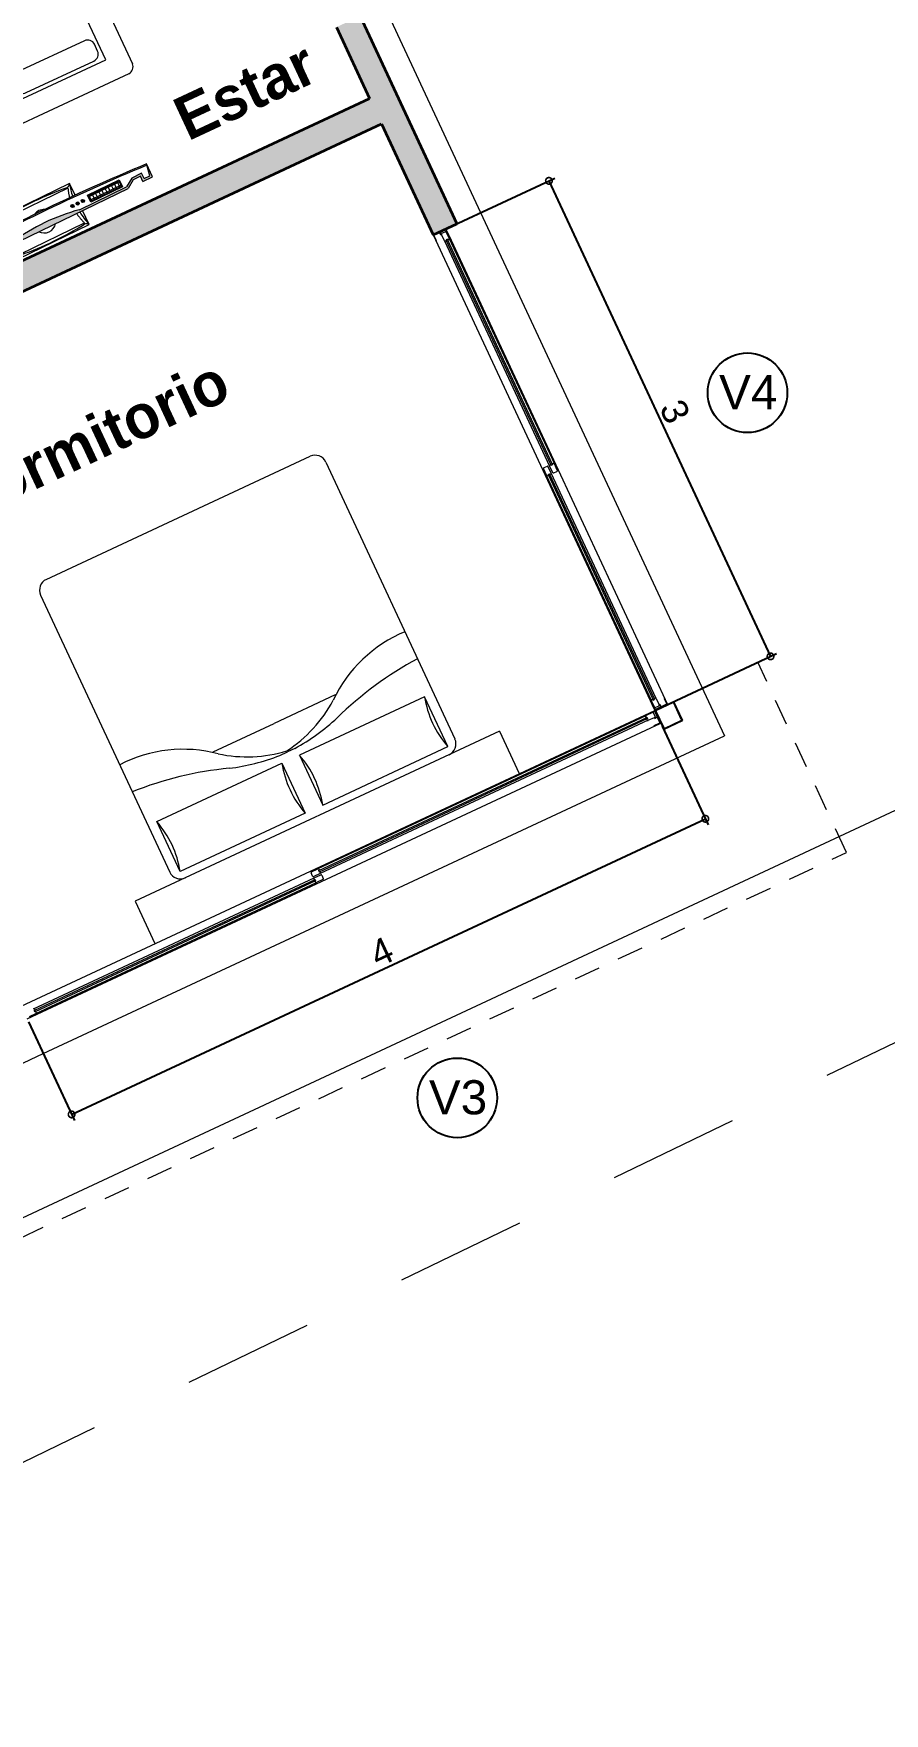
# Model space of a CAD drawing. Header units: millimetres. Extents: x 110427 to 125914, y 76277 to 76441.
# Drawn here: x 114002.28 to 114007.15, y 76324.12 to 76333.73 of the extents above; entities that cross this region are included whole.
import ezdxf

# ---------------------------------------------------------------- set-up
doc = ezdxf.new("R2010")
doc.units = ezdxf.units.MM
doc.linetypes.add('HIDDEN2', pattern=[4.7625, 3.175, -1.5875])
doc.linetypes.add('JIS_02_0.7', pattern=[1.35, 0.75, -0.6])
for name, color, linetype, lineweight in [('0.15', 6, 'Continuous', 15), ('04_CIVIL A CONSTRUIR', 250, 'Continuous', 35), ('07_CIVIL VISTAS MEDIA', 143, 'Continuous', 9), ('09_CIVIL PROYECCIONES', 230, 'JIS_02_0.7', 5), ('11_CARPINTERIA Y MOBILIARIO', 141, 'Continuous', 9), ('12_HATCH', 8, 'Continuous', 9), ('12_TEXTOS', 4, 'Continuous', 40)]:
    doc.layers.add(name, color=color, linetype=linetype, lineweight=lineweight)
doc.layers.add('01_SANIT CAÑERIA SECUNDARIA', color=30, linetype='Continuous')
doc.styles.add('JDS1', font='GOTHICB.TTF')
doc.styles.get("Standard").update_dxf_attribs({"font": 'arial.ttf'})
doc.styles.add('Swis721 BT', font='swiss.ttf')
doc.dimstyles.new('ISO-23', dxfattribs={"dimscale": 0.03, "dimtxt": 5, "dimasz": 2.5, "dimexe": 1.25, "dimexo": 0.625, "dimtad": 1, "dimtxsty": 'Swis721 BT', "dimblk": 'DOTSMALL', "dimcen": 2.5, "dimclrt": 150, "dimadec": 0, "dimazin": 0, "dimtfac": 1, "dimtmove": 0, "dimatfit": 3, "dimfxl": 0, "dimarcsym": 0})
pattern_1 = [(0, (-691.6089, -394.825658), (0, 0.02), []), (90, (-691.6089, -394.825658), (-0.02, 1e-18), [])]

# ---------------------------------------------------------------- blocks, each defined once
blk = doc.blocks.new('LCD')
at = {"lineweight": 5, "ltscale": 0.5}
for points in [[(0.2106, -0.1015), (0.5108, -0.1015), (0.559, -0.1347), (0.6213, -0.1347), (0.6213, -0.1015), (0.6574, -0.1015), (0.67, -0.171), (0.67, -0.089), (0.6087, -0.089), (0.6087, -0.1222), (0.5629, -0.1222), (0.5147, -0.089), (-0.5147, -0.089), (-0.5629, -0.1222), (-0.6087, -0.1222), (-0.6087, -0.089), (-0.67, -0.089), (-0.67, -0.171), (-0.6574, -0.1015), (-0.6213, -0.1015), (-0.6213, -0.1347), (-0.559, -0.1347), (-0.5108, -0.1015), (-0.2106, -0.1015, 0.093379)], [(0.67, -0.171), (0.6686, -0.1634, -0.02674), (-0.6686, -0.1634), (-0.67, -0.171, 0.026795)], [(-0.2415, -0.1378, 1), (-0.26, -0.1378, 1)], [(-0.2082, -0.1378, 1), (-0.2266, -0.1378, 1)], [(-0.1748, -0.1378, 1), (-0.1932, -0.1378, 1)]]:
    blk.add_hatch(color=98, dxfattribs=at).paths.add_polyline_path(points)
h = blk.add_hatch(color=98, dxfattribs=at)
h.paths.add_polyline_path([(-0.49, -0.1562), (-0.2879, -0.1562), (-0.2879, -0.1115), (-0.49, -0.1115)])
h.paths.add_polyline_path([(-0.4849, -0.1511), (-0.293, -0.1511), (-0.293, -0.1166), (-0.4849, -0.1166)], flags=16)
h = blk.add_hatch(dxfattribs=at)
h.set_pattern_fill('_USER', color=256, scale=0.02, style=0, double=1, pattern_type=0)
h.set_pattern_definition(pattern_1)
h.paths.add_polyline_path([(-0.4849, -0.1511), (-0.293, -0.1511), (-0.293, -0.1166), (-0.4849, -0.1166)])
h = blk.add_hatch(dxfattribs=at)
h.set_pattern_fill('_USER', color=256, scale=0.02, style=0, double=1, pattern_type=0)
h.set_pattern_definition(pattern_1)
h.paths.add_polyline_path([(0.4849, -0.1166), (0.293, -0.1166), (0.293, -0.1511), (0.4849, -0.1511)])
at = {"lineweight": 18, "ltscale": 0.5}
for p, q in [((0.225, 0), (-0.225, 0)), ((-0.225, 0), (-0.225, -0.089)), ((0.225, -0.089), (0.225, 0)), ((-0.225, -0.187), (-0.225, -0.26)), ((0.225, -0.26), (0.225, -0.187)), ((-0.225, -0.26), (0.225, -0.26))]:
    blk.add_line(p, q, dxfattribs=at)
at = {"ltscale": 0.5}
for p, q in [((-0.6087, -0.089), (-0.67, -0.089)), ((-0.67, -0.089), (-0.67, -0.171)), ((-0.6087, -0.089), (-0.6087, -0.1222)), ((-0.5629, -0.1222), (-0.5147, -0.089)), ((0.5147, -0.089), (-0.5147, -0.089)), ((0.5629, -0.1222), (0.5147, -0.089)), ((0.67, -0.089), (0.6087, -0.089)), ((0.6087, -0.089), (0.6087, -0.1222)), ((0.67, -0.171), (0.67, -0.089)), ((-0.6574, -0.1015), (-0.67, -0.171)), ((-0.6213, -0.1015), (-0.6574, -0.1015)), ((-0.6213, -0.1015), (-0.6213, -0.1347)), ((-0.6213, -0.1347), (-0.559, -0.1347)), ((-0.6087, -0.1222), (-0.5629, -0.1222)), ((-0.559, -0.1347), (-0.5108, -0.1015)), ((-0.2106, -0.1015), (-0.5108, -0.1015)), ((0.2106, -0.1015), (0.5108, -0.1015)), ((0.559, -0.1347), (0.5108, -0.1015)), ((0.6213, -0.1347), (0.559, -0.1347)), ((0.6087, -0.1222), (0.5629, -0.1222)), ((0.6213, -0.1015), (0.6574, -0.1015)), ((0.6213, -0.1015), (0.6213, -0.1347)), ((0.6574, -0.1015), (0.67, -0.171))]:
    blk.add_line(p, q, dxfattribs=at)
at = {"linetype": 'HIDDEN2', "lineweight": 5, "ltscale": 0.5}
for p, q in [((0.205, -0.02), (-0.205, -0.02)), ((-0.205, -0.24), (0.205, -0.24))]:
    blk.add_line(p, q, dxfattribs=at)
at = {"ltscale": 0.5}
for points in [[(-0.49, -0.1115), (-0.2879, -0.1115), (-0.2879, -0.1562), (-0.49, -0.1562)], [(-0.4849, -0.1166), (-0.293, -0.1166), (-0.293, -0.1511), (-0.4849, -0.1511)], [(0.49, -0.1115), (0.2879, -0.1115), (0.2879, -0.1562), (0.49, -0.1562)], [(0.4849, -0.1166), (0.293, -0.1166), (0.293, -0.1511), (0.4849, -0.1511)]]:
    blk.add_lwpolyline(points, close=True, dxfattribs=at)
at = {"lineweight": 5, "ltscale": 0.5}
for centre in [(-0.2508, -0.1378), (-0.2174, -0.1378), (-0.184, -0.1378)]:
    blk.add_circle(centre, 0.00921, dxfattribs=at)
at = {"lineweight": 18, "ltscale": 0.5}
for centre, start, end in [((-0.6375, -0.13), 5.44281, 17.49232), ((0.6375, -0.13), 162.50768, 174.55719), ((-0.6375, -0.13), 342.50768, 352.39559), ((0.6375, -0.13), 187.60441, 197.49232)]:
    blk.add_arc(centre, 0.4325, start, end, dxfattribs=at)
at = {"lineweight": 5, "ltscale": 0.5}
for centre, radius, start, end in [((-0.1996, 0.0159), 0.03, 212.12511, 266.98706), ((0.1996, 0.0159), 0.03, 273.01294, 327.87489), ((0, -1.88), 1.8768, 83.84641, 96.15359), ((0, -0.13), 0.0672, 37.65333, 142.34667), ((0, 1.0163), 1.1375, 259.33047, 280.66953), ((0, -0.13), 0.0672, 241.35434, 298.64566), ((-0.1996, -0.2759), 0.03, 93.01294, 147.87489), ((0, 1.62), 1.8768, 263.84641, 276.15359), ((0.1996, -0.2759), 0.03, 32.12511, 86.98706)]:
    blk.add_arc(centre, radius, start, end, dxfattribs=at)
at = {"linetype": 'HIDDEN2', "lineweight": 5, "ltscale": 0.5}
for centre, radius, start, end in [((-0.4905, -0.13), 0.306, 7.70553, 21.07104), ((0.4968, -0.13), 0.3118, 159.34483, 172.44068), ((-0.4905, -0.13), 0.306, 338.92896, 349.16137), ((0.4968, -0.13), 0.3118, 190.63088, 200.65517)]:
    blk.add_arc(centre, radius, start, end, dxfattribs=at)
at = {"ltscale": 0.5}
for centre, start, end in [((0, 12.3222), 266.93022, 273.06978), ((0, 12.3299), 266.93653, 273.06347)]:
    blk.add_arc(centre, 12.5112, start, end, dxfattribs=at)
blk = doc.blocks.new('_DotSmall')
at = {"color": 0, "linetype": 'ByBlock', "const_width": 0.5}
blk.add_lwpolyline([(-0.0625, 0, 1), (0.0625, 0, 1)], format="xyb", close=True, dxfattribs=at)
blk = doc.blocks.new('*D83')
at = {"layer": '09_CIVIL PROYECCIONES', "color": 0, "linetype": 'ByBlock', "lineweight": -2, "ltscale": 2}
for p, q in [((114005.8773, 76329.7703), (114006.1404, 76329.206)), ((114002.4993, 76327.5496), (114006.1246, 76329.24)), ((114002.2521, 76328.0798), (114002.5152, 76327.5156))]:
    blk.add_line(p, q, dxfattribs=at)
at = {"layer": 'Defpoints', "color": 0, "linetype": 'ByBlock', "ltscale": 2}
for p in [(114005.8694, 76329.7873), (114006.1246, 76329.24), (114002.2442, 76328.0968)]:
    blk.add_point(p, dxfattribs=at)
at = {"layer": '09_CIVIL PROYECCIONES', "color": 0, "linetype": 'ByBlock', "lineweight": -2, "ltscale": 2, "xscale": 0.075, "yscale": 0.075, "zscale": 0.075}
for p, rotation in [((114006.1246, 76329.24), 24.99941188875567), ((114002.4993, 76327.5496), 204.9994118887556)]:
    blk.add_blockref('_DotSmall', p, dxfattribs=dict(at, rotation=rotation))
at = {"layer": '09_CIVIL PROYECCIONES', "color": 150, "linetype": 'ByBlock', "ltscale": 2, "insert": (114004.2723, 76328.4798), "char_height": 0.15, "attachment_point": 5, "rotation": 24.99941, "style": 'Swis721 BT'}
blk.add_mtext('4', dxfattribs=at)
blk = doc.blocks.new('*D84')
at = {"layer": '09_CIVIL PROYECCIONES', "color": 0, "linetype": 'ByBlock', "lineweight": -2, "ltscale": 2}
for p, q in [((114004.6572, 76332.6204), (114005.2638, 76332.9033)), ((114005.2298, 76332.8874), (114006.4976, 76330.1686)), ((114005.925, 76329.9016), (114006.5316, 76330.1845))]:
    blk.add_line(p, q, dxfattribs=at)
at = {"layer": 'Defpoints', "color": 0, "linetype": 'ByBlock', "ltscale": 2}
for p in [(114004.6402, 76332.6125), (114006.4976, 76330.1686), (114005.908, 76329.8937)]:
    blk.add_point(p, dxfattribs=at)
at = {"layer": '09_CIVIL PROYECCIONES', "color": 0, "linetype": 'ByBlock', "lineweight": -2, "ltscale": 2, "xscale": 0.075, "yscale": 0.075, "zscale": 0.075}
for p, rotation in [((114005.2298, 76332.8874), 115.0008319876607), ((114006.4976, 76330.1686), 295.0008319876608)]:
    blk.add_blockref('_DotSmall', p, dxfattribs=dict(at, rotation=rotation))
at = {"layer": '09_CIVIL PROYECCIONES', "color": 150, "linetype": 'ByBlock', "ltscale": 2, "insert": (114005.9506, 76331.5685), "char_height": 0.15, "attachment_point": 5, "rotation": 295.00083, "style": 'Swis721 BT'}
blk.add_mtext('3', dxfattribs=at)

msp = doc.modelspace()

# ---------------------------------------------------------------- hatches: boundary and pattern name
at = {"layer": '12_HATCH'}
h = msp.add_hatch(color=1, dxfattribs=at)
h.dxf.hatch_style = 1
h.paths.add_polyline_path([(114004.15, 76333.8294), (114004.014, 76333.7661), (114004.2043, 76333.3581), (114000.5791, 76331.6676), (114000.448, 76331.9487), (114000.303, 76331.8811), (114000.4974, 76331.4642), (114004.2719, 76333.2131), (114004.5677, 76332.5787), (114004.7037, 76332.6421)])

# ---------------------------------------------------------------- linework, layer by layer
at = {"layer": '0.15'}
msp.add_line((113996.458, 76324.2732), (114015.4542, 76333.1313), dxfattribs=at)
at = {"layer": '01_SANIT CAÑERIA SECUNDARIA', "color": 242}
for centre in [(114006.3657, 76331.6756), (114004.7057, 76327.6441)]:
    msp.add_circle(centre, 0.2277, dxfattribs=at)
at = {"layer": '04_CIVIL A CONSTRUIR'}
for p, q in [((114004.15, 76333.8294), (114004.7037, 76332.6421)), ((114004.0141, 76333.766), (114004.2043, 76333.3581)), ((114000.5791, 76331.6676), (114004.2043, 76333.3581)), ((114000.6376, 76331.5184), (114004.2719, 76333.2131)), ((114004.2719, 76333.2131), (114004.5677, 76332.5787)), ((114004.5677, 76332.5787), (114004.7037, 76332.6421)), ((114004.5677, 76332.5787), (114004.7037, 76332.6421)), ((114004.5677, 76332.5787), (114004.7037, 76332.6421))]:
    msp.add_line(p, q, dxfattribs=at)
at = {"layer": '07_CIVIL VISTAS MEDIA'}
for p, q in [((114004.5873, 76332.5437), (114004.5721, 76332.5763)), ((114004.5726, 76332.5776), (114004.603, 76332.5918)), ((114004.5846, 76332.5424), (114004.5873, 76332.5437)), ((114004.611, 76332.5768), (114004.6043, 76332.5913)), ((114004.6138, 76332.5781), (114004.607, 76332.5926)), ((114004.6075, 76332.5939), (114004.6378, 76332.6081)), ((114004.6138, 76332.5781), (114004.611, 76332.5768)), ((114004.6324, 76332.5447), (114004.6154, 76332.5812)), ((114004.6177, 76332.5876), (114004.6361, 76332.5962)), ((114004.6324, 76332.5447), (114005.2337, 76331.2564)), ((114004.6389, 76332.5423), (114004.6427, 76332.5441)), ((114004.6544, 76332.575), (114004.6392, 76332.6076)), ((114004.6571, 76332.5762), (114004.6402, 76332.6125)), ((114004.6504, 76332.5531), (114004.6416, 76332.5489)), ((114004.6432, 76332.5454), (114004.6416, 76332.5489)), ((114004.6425, 76332.5938), (114004.6596, 76332.5574)), ((114004.65, 76332.5519), (114004.6427, 76332.5485)), ((114005.2433, 76331.2618), (114004.6427, 76332.5485)), ((114005.2505, 76331.2652), (114004.65, 76332.5519)), ((114004.6504, 76332.5531), (114004.652, 76332.5496)), ((114004.6572, 76332.5509), (114004.6534, 76332.5491)), ((114004.6571, 76332.5762), (114004.6544, 76332.575)), ((114004.6571, 76332.5762), (114005.908, 76329.8937)), ((114004.6596, 76332.5574), (114005.2609, 76331.269)), ((114005.1988, 76331.2401), (114005.2158, 76331.2036)), ((114005.2195, 76331.2551), (114005.2012, 76331.2466)), ((114005.8158, 76329.9164), (114005.2158, 76331.2036)), ((114005.2223, 76331.2012), (114005.2262, 76331.203)), ((114005.225, 76331.2079), (114005.2339, 76331.212)), ((114005.225, 76331.2079), (114005.2267, 76331.2044)), ((114005.243, 76331.2163), (114005.226, 76331.2528)), ((114005.2262, 76331.2075), (114005.2334, 76331.2108)), ((114005.2262, 76331.2075), (114005.8258, 76329.9203)), ((114005.2334, 76331.2108), (114005.8331, 76329.9237)), ((114005.2337, 76331.2564), (114005.2507, 76331.2199)), ((114005.2355, 76331.2085), (114005.2339, 76331.212)), ((114005.2361, 76331.2629), (114005.2399, 76331.2647)), ((114005.2407, 76331.2098), (114005.2368, 76331.208)), ((114005.2412, 76331.2642), (114005.2429, 76331.2607)), ((114005.2517, 76331.2648), (114005.2429, 76331.2607)), ((114005.8434, 76329.9275), (114005.243, 76331.2163)), ((114005.2505, 76331.2652), (114005.2433, 76331.2618)), ((114005.2517, 76331.2648), (114005.2501, 76331.2683)), ((114005.2544, 76331.2714), (114005.2506, 76331.2696)), ((114005.2572, 76331.2175), (114005.2756, 76331.2261)), ((114005.2779, 76331.2326), (114005.2609, 76331.269)), ((114005.7995, 76329.8429), (114005.8357, 76329.8598)), ((114005.8007, 76329.8402), (114005.8334, 76329.8554)), ((114005.8332, 76329.8784), (114005.8162, 76329.9148)), ((114005.8186, 76329.9214), (114005.8224, 76329.9231)), ((114005.8187, 76329.896), (114005.8214, 76329.8973)), ((114005.8187, 76329.896), (114005.8356, 76329.8597)), ((114005.8214, 76329.8973), (114005.8366, 76329.8646)), ((114005.8254, 76329.9191), (114005.8238, 76329.9227)), ((114005.8254, 76329.9191), (114005.8342, 76329.9233)), ((114005.8258, 76329.9203), (114005.8331, 76329.9237)), ((114005.8326, 76329.9268), (114005.8342, 76329.9233)), ((114005.8369, 76329.9299), (114005.8331, 76329.9281)), ((114005.8489, 76329.8246), (114005.8347, 76329.8549)), ((114005.8683, 76329.8783), (114005.8379, 76329.8641)), ((114005.8581, 76329.8846), (114005.8397, 76329.876)), ((114005.8434, 76329.9275), (114005.8604, 76329.8911)), ((114005.862, 76329.8941), (114005.8647, 76329.8954)), ((114005.862, 76329.8941), (114005.8688, 76329.8796)), ((114005.8647, 76329.8954), (114005.8715, 76329.8809)), ((114005.9032, 76329.8946), (114005.8728, 76329.8804)), ((114005.8912, 76329.9298), (114005.8885, 76329.9286)), ((114005.8885, 76329.9286), (114005.9037, 76329.8959)), ((114005.8912, 76329.9298), (114005.9081, 76329.8936)), ((114002.2442, 76328.0968), (114005.8694, 76329.7873)), ((114005.7842, 76329.8292), (114003.9079, 76328.954)), ((114003.9134, 76328.9444), (114005.7893, 76329.8197)), ((114003.9167, 76328.9371), (114005.7927, 76329.8125)), ((114005.7981, 76329.8029), (114003.9206, 76328.9268)), ((114005.7831, 76329.8236), (114005.7849, 76329.8197)), ((114005.822, 76329.8471), (114005.7855, 76329.8301)), ((114005.7897, 76329.8209), (114005.7862, 76329.8192)), ((114005.7893, 76329.8197), (114005.7927, 76329.8125)), ((114005.7897, 76329.8209), (114005.7938, 76329.812)), ((114005.7916, 76329.8052), (114005.7899, 76329.8091)), ((114005.7903, 76329.8104), (114005.7938, 76329.812)), ((114005.7981, 76329.8029), (114005.8346, 76329.8199)), ((114005.7995, 76329.8429), (114005.8007, 76329.8402)), ((114005.837, 76329.8264), (114005.8284, 76329.8447)), ((114005.832, 76329.7731), (114005.8646, 76329.7883)), ((114005.8333, 76329.7704), (114005.832, 76329.7731)), ((114005.8333, 76329.7704), (114005.8695, 76329.7873)), ((114005.8339, 76329.8165), (114005.8484, 76329.8232)), ((114005.8339, 76329.8165), (114005.8351, 76329.8138)), ((114005.8351, 76329.8138), (114005.8496, 76329.8205)), ((114005.8651, 76329.7897), (114005.851, 76329.82)), ((114002.2818, 76328.1537), (114003.8877, 76328.9021)), ((114003.8915, 76328.8917), (114002.2872, 76328.1441)), ((114003.8776, 76328.9121), (114003.8691, 76328.9305)), ((114003.8714, 76328.937), (114003.9079, 76328.954)), ((114003.9206, 76328.9268), (114003.8841, 76328.9098)), ((114003.8853, 76328.8956), (114003.8871, 76328.8917)), ((114003.8877, 76328.9021), (114003.9242, 76328.9191)), ((114003.8884, 76328.8913), (114003.892, 76328.8929)), ((114003.8949, 76328.8845), (114003.8915, 76328.8917)), ((114003.8961, 76328.8841), (114003.892, 76328.8929)), ((114003.9369, 76328.8919), (114003.9004, 76328.8749)), ((114003.9122, 76328.9448), (114003.9157, 76328.9464)), ((114003.9122, 76328.9448), (114003.9163, 76328.936)), ((114003.9134, 76328.9444), (114003.9167, 76328.9371)), ((114003.9144, 76328.9516), (114003.9162, 76328.9478)), ((114003.9198, 76328.9376), (114003.9163, 76328.936)), ((114003.923, 76328.9333), (114003.9212, 76328.9371)), ((114003.9307, 76328.9167), (114003.9392, 76328.8984)), ((114003.8949, 76328.8845), (114002.2906, 76328.1369)), ((114002.2945, 76328.1265), (114003.9004, 76328.8749)), ((114003.8939, 76328.8773), (114003.8921, 76328.8811)), ((114003.8961, 76328.8841), (114003.8926, 76328.8824)), ((114002.2579, 76328.1096), (114002.2944, 76328.1265)), ((114002.2896, 76328.1462), (114002.286, 76328.1446)), ((114002.2902, 76328.1357), (114002.286, 76328.1446)), ((114002.2906, 76328.1369), (114002.2872, 76328.1442)), ((114002.2882, 76328.1514), (114002.29, 76328.1475)), ((114002.2902, 76328.1357), (114002.2937, 76328.1374)), ((114002.2968, 76328.1331), (114002.295, 76328.1369))]:
    msp.add_line(p, q, dxfattribs=at)
msp.add_lwpolyline([(114005.8863, 76329.751), (114005.9951, 76329.8017), (114005.9444, 76329.9105), (114005.8356, 76329.8598)], close=True, dxfattribs=at)
msp.add_lwpolyline([(114005.8926, 76329.7589), (114005.985, 76329.802, 0.414214), (114005.9872, 76329.808), (114005.9441, 76329.9004, 0.414214), (114005.9381, 76329.9026), (114005.8457, 76329.8595, 0.414214), (114005.8435, 76329.8535), (114005.8866, 76329.7611, 0.414214)], format="xyb", close=True, dxfattribs=at)
for centre, radius, start, end in [((114004.573, 76332.5767), 0.001, 115.01523, 205.01523), ((114004.6034, 76332.5909), 0.001, 25.01523, 115.01523), ((114004.6079, 76332.593), 0.001, 115.01523, 205.01523), ((114004.6198, 76332.5832), 0.00488, 115.01523, 205.01523), ((114004.6368, 76332.5467), 0.00488, 205.01523, 295.01523), ((114004.6381, 76332.5918), 0.00488, 25.01523, 115.01523), ((114004.6383, 76332.6072), 0.001, 25.01523, 115.01523), ((114004.6423, 76332.545), 0.001, 295.01523, 25.01523), ((114004.6551, 76332.5553), 0.0049, 295.01523, 25.01523), ((114005.2032, 76331.2421), 0.00488, 115.01523, 205.01523), ((114005.2203, 76331.2057), 0.0049, 205.01523, 295.01523), ((114005.2216, 76331.2507), 0.00488, 25.01523, 115.01523), ((114005.2381, 76331.2584), 0.00488, 115.01523, 205.01523), ((114005.2364, 76331.2089), 0.001, 205.01523, 295.01523), ((114005.2403, 76331.2637), 0.001, 25.01523, 115.01523), ((114005.2386, 76331.2142), 0.00488, 295.01523, 25.01523), ((114005.2552, 76331.222), 0.00488, 205.01523, 295.01523), ((114005.2565, 76331.267), 0.0049, 25.01523, 115.01523), ((114005.2735, 76331.2305), 0.00488, 295.01523, 25.01523), ((114005.8207, 76329.9169), 0.0049, 115.01523, 205.01523), ((114005.8335, 76329.9272), 0.001, 115.01523, 205.01523), ((114005.8377, 76329.8804), 0.00488, 205.01523, 295.01523), ((114005.8338, 76329.8545), 0.001, 24.98476, 114.98477), ((114005.8375, 76329.8651), 0.001, 205.01523, 295.01523), ((114005.839, 76329.9255), 0.00488, 25.01523, 115.01523), ((114005.856, 76329.889), 0.00488, 295.01523, 25.01523), ((114005.8679, 76329.8792), 0.001, 295.01523, 25.01523), ((114005.8724, 76329.8813), 0.001, 205.01523, 295.01523), ((114005.9028, 76329.8955), 0.001, 295.01523, 25.01523), ((114005.7875, 76329.8256), 0.0049, 114.98477, 204.98476), ((114005.7908, 76329.8095), 0.001, 114.98477, 204.98476), ((114005.7961, 76329.8073), 0.00488, 204.98476, 294.98477), ((114005.824, 76329.8426), 0.00488, 24.98476, 114.98477), ((114005.8326, 76329.8243), 0.00488, 294.98477, 24.98476), ((114005.8479, 76329.8241), 0.001, 294.98477, 24.98476), ((114005.8501, 76329.8196), 0.001, 24.98476, 114.98477), ((114005.8642, 76329.7892), 0.001, 294.98477, 24.98476), ((114003.8735, 76328.9326), 0.00488, 114.98477, 204.98476), ((114003.882, 76328.9142), 0.00488, 204.98476, 294.98477), ((114003.8897, 76328.8976), 0.00488, 114.98477, 204.98476), ((114003.888, 76328.8922), 0.001, 204.98476, 294.98477), ((114003.91, 76328.9495), 0.0049, 24.98476, 114.98477), ((114003.9203, 76328.9367), 0.001, 24.98476, 114.98477), ((114003.9185, 76328.9312), 0.00488, 294.98477, 24.98476), ((114003.9262, 76328.9147), 0.00488, 24.98476, 114.98477), ((114003.9348, 76328.8963), 0.00488, 294.98477, 24.98476), ((114003.8983, 76328.8793), 0.0049, 204.98476, 294.98477), ((114002.2838, 76328.1493), 0.00488, 24.98476, 114.98477), ((114002.2891, 76328.1471), 0.001, 294.98477, 24.98476), ((114002.2923, 76328.131), 0.0049, 294.98477, 24.98476)]:
    msp.add_arc(centre, radius, start, end, dxfattribs=at)
at = {"layer": '07_CIVIL VISTAS MEDIA', "extrusion": (7.105e-10, -6.55595e-08, 1)}
msp.add_arc((114004.6529, 76332.55, -0.0049), 0.001, 205.01523, 295.01523, dxfattribs=at)
at = {"layer": '07_CIVIL VISTAS MEDIA', "extrusion": (4.97875e-08, -4.26587e-08, 1)}
msp.add_arc((114005.2258, 76331.2039, 0.0024), 0.001, 295.01523, 25.01523, dxfattribs=at)
at = {"layer": '07_CIVIL VISTAS MEDIA', "extrusion": (-4.97875e-08, 4.26587e-08, 1)}
msp.add_arc((114005.251, 76331.2687, -0.0024), 0.001, 115.01523, 205.01523, dxfattribs=at)
at = {"layer": '07_CIVIL VISTAS MEDIA', "extrusion": (-7.105e-10, 6.55595e-08, 1)}
msp.add_arc((114005.8229, 76329.9222, 0.0049), 0.001, 25.01523, 115.01523, dxfattribs=at)
at = {"layer": '07_CIVIL VISTAS MEDIA', "extrusion": (-4.26851e-08, -4.97648e-08, 1)}
msp.add_arc((114005.7858, 76329.8202, -0.0087), 0.001, 204.98476, 294.98477, dxfattribs=at)
at = {"layer": '07_CIVIL VISTAS MEDIA', "extrusion": (6.55599e-08, 6.75634e-10, 1)}
msp.add_arc((114003.9153, 76328.9474, 0.0075), 0.001, 294.98477, 24.98476, dxfattribs=at)
at = {"layer": '07_CIVIL VISTAS MEDIA', "extrusion": (-6.55599e-08, -6.75634e-10, 1)}
msp.add_arc((114003.893, 76328.8815, -0.0075), 0.001, 114.98477, 204.98476, dxfattribs=at)
at = {"layer": '07_CIVIL VISTAS MEDIA', "extrusion": (4.26851e-08, 4.97648e-08, 1)}
msp.add_arc((114002.2941, 76328.1365, 0.0087), 0.001, 24.98476, 114.98477, dxfattribs=at)
at = {"layer": '09_CIVIL PROYECCIONES'}
msp.add_line((113992.2228, 76320.7521), (114015.4834, 76331.9415), dxfattribs=at)
at = {"layer": '09_CIVIL PROYECCIONES', "ltscale": 2}
msp.add_line((114006.4248, 76330.1346), (114006.1075, 76329.9866), dxfattribs=at)
at = {"layer": '09_CIVIL PROYECCIONES', "ltscale": 0.2}
for p, q in [((114006.9319, 76329.0469), (114006.4248, 76330.1345)), ((113999.2645, 76325.4715), (114006.9319, 76329.0469))]:
    msp.add_line(p, q, dxfattribs=at)
at = {"layer": '11_CARPINTERIA Y MOBILIARIO'}
for p, q in [((114002.6945, 76333.5801), (114002.4596, 76334.0838)), ((114002.5939, 76334.0993), (114002.8469, 76333.5568)), ((114004.286, 76333.8928), (114006.2343, 76329.7147)), ((114002.8262, 76333.5), (114001.1602, 76332.7232)), ((114002.1908, 76333.3453), (114002.6945, 76333.5801)), ((114004.5677, 76332.5787), (114005.8356, 76329.8598)), ((114002.3547, 76330.6089), (114003.8636, 76331.3125)), ((114003.9534, 76331.2798), (114004.6919, 76329.6962)), ((114002.3221, 76330.5191), (114003.0605, 76328.9354)), ((114004.0066, 76329.9479), (114003.6574, 76329.7851)), ((114002.2104, 76328.1693), (114005.8356, 76329.8598)), ((114004.5183, 76329.9381), (114003.8024, 76329.6043)), ((114004.6515, 76329.6525), (114004.5183, 76329.9381)), ((114003.3082, 76329.6223), (114003.6574, 76329.7851)), ((114002.3371, 76327.8974), (114006.2343, 76329.7147)), ((114004.947, 76329.7406), (114002.8625, 76328.7686)), ((114004.947, 76329.7406), (114005.0601, 76329.4981)), ((114003.6908, 76329.602), (114003.7335, 76329.6219)), ((114003.7761, 76329.6418), (114003.7335, 76329.6219)), ((114003.8024, 76329.6043), (114003.9356, 76329.3187)), ((114003.9356, 76329.3187), (114004.6515, 76329.6525)), ((114002.9868, 76329.224), (114003.7026, 76329.5578)), ((114003.7026, 76329.5578), (114003.8358, 76329.2721)), ((114003.8358, 76329.2721), (114003.12, 76328.9383)), ((114003.12, 76328.9383), (114002.9868, 76329.224)), ((114002.8625, 76328.7686), (114002.9756, 76328.5261)), ((113998.8841, 76326.2872), (114002.3371, 76327.8974))]:
    msp.add_line(p, q, dxfattribs=at)
msp.add_lwpolyline([(114002.648, 76333.6292), (114002.6299, 76333.668, 0.414214), (114002.5731, 76333.6886), (114002.1857, 76333.508, 0.414214), (114002.165, 76333.4512), (114002.1831, 76333.4124, 0.414214), (114002.2399, 76333.3917), (114002.6273, 76333.5724, 0.414214)], format="xyb", close=True, dxfattribs=at)
for centre, radius, start, end in [((114002.8081, 76333.5388), 0.0428, 295, 25), ((114003.8922, 76331.2513), 0.0675, 25, 115), ((114002.3833, 76330.5477), 0.0675, 115, 205), ((114004.7081, 76329.5821), 0.7876, 112.56057, 154.75376), ((114005.4546, 76328.3476), 2.0547, 118.38547, 134.3574), ((114003.303, 76330.286), 0.7844, 303.02394, 332.02002), ((114005.0746, 76330.0237), 0.5628, 188.7398, 221.2602), ((114003.2153, 76330.6723), 1.1732, 298.55561, 313.17623), ((114004.6307, 76329.6676), 0.0675, 295, 25), ((114003.1375, 76328.8497), 0.7876, 75.24624, 117.43943), ((114003.5014, 76330.3786), 0.7844, 257.97998, 286.97606), ((114003.2619, 76330.694), 1.1732, 276.82376, 291.44438), ((114003.3793, 76329.2332), 0.5628, 8.7398, 41.2602), ((114003.6033, 76327.4843), 2.0547, 95.6426, 111.61453), ((114004.2589, 76329.6433), 0.5628, 188.7398, 221.2602), ((114002.5637, 76328.8528), 0.5628, 8.7398, 41.2602), ((114003.1217, 76328.964), 0.0675, 205, 295)]:
    msp.add_arc(centre, radius, start, end, dxfattribs=at)

# ---------------------------------------------------------------- block references
at = {"layer": '11_CARPINTERIA Y MOBILIARIO', "rotation": 205.7322691667772}
msp.add_blockref('LCD', (114002.398, 76332.5394), dxfattribs=at)

# ---------------------------------------------------------------- texts
at = {"layer": '01_SANIT CAÑERIA SECUNDARIA', "color": 242, "char_height": 0.19514, "attachment_point": 1}
for s, insert in [('V4', (114006.2032, 76331.7768)), ('V3', (114004.5432, 76327.7452))]:
    msp.add_mtext_dynamic_manual_height_columns(s, width=0.6486, gutter_width=12.5, heights=[0], dxfattribs=dict(at, insert=insert))
at = {"layer": '12_TEXTOS', "char_height": 0.25, "width": 2.741072, "attachment_point": 8, "rotation": 25.00025, "style": 'JDS1'}
for s, insert in [('Estar', (114003.5457, 76333.2863)), ('Dormitorio', (114002.6519, 76331.2854))]:
    msp.add_mtext(s, dxfattribs=dict(at, insert=insert))

# ---------------------------------------------------------------- dimensions: what is measured, and where the dimension line sits
at = {"layer": '09_CIVIL PROYECCIONES', "color": 80, "linetype": 'ByBlock', "ltscale": 2}
for p1, p2, distance, picture, middle in [((114004.6402, 76332.6125), (114005.908, 76329.8937), 0.6505, '*D84', (114005.9506, 76331.5685)), ((114002.2442, 76328.0968), (114005.8694, 76329.7873), -0.6038, '*D83', (114004.2723, 76328.4798))]:
    dim = msp.add_aligned_dim(p1=p1, p2=p2, distance=distance, dimstyle='ISO-23', override={"dimfxl": 100, "dimarcsym": 2}, dxfattribs=at)
    dim.commit()
    dim.dimension.update_dxf_attribs({"geometry": picture, "text_midpoint": middle})

doc.saveas('drawing.dxf')
